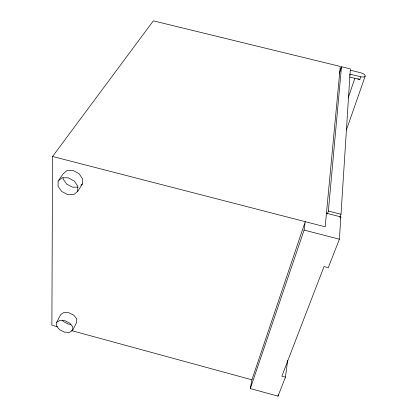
<?xml version="1.0" encoding="UTF-8"?>
<svg xmlns="http://www.w3.org/2000/svg" width="417" height="417" viewBox="0 0 417 417"><rect width="100%" height="100%" fill="white"/><g stroke="black" fill="none" stroke-linecap="round" stroke-linejoin="round"><path stroke-width="0.63" d="M52.558 156.469L325.171 226.806L340.298 66.444L153.347 20.85L52.558 156.469L51.885 325.224L57.53 326.761M56.561 322.466L56.519 326.005L59.553 329.68L64.494 332.109L69.488 332.391L72.662 330.41L76.619 322.43L76.764 318.911L73.809 315.2L68.868 312.745L63.869 312.5L60.746 314.559L56.561 322.466L59.704 320.418L64.76 320.678L69.775 323.159L72.787 326.886L72.662 330.41M58.125 181.108L58.067 186.326L61.737 191.471L67.721 194.619L73.783 194.614L77.656 191.429L82.368 183.991L82.582 178.836L79.027 173.644L73.043 170.454L66.97 170.522L63.175 173.8L58.125 181.108L61.956 177.819L68.117 177.767L74.205 180.999L77.843 186.237L77.656 191.429M63.108 177.689L63.082 178.982L66.673 184.079L72.553 187.191L77.932 187.165M346.407 129.958L365.089 76.457L365.115 75.211L363.515 73.819L360.898 72.798L350.27 70.202M250.304 388.566L304.092 230.075L305.234 221.662L251.92 379.809L250.304 388.566L278.014 396.15L285.447 377.145L281.861 376.17L324.009 266.572L328.262 267.688L339.396 239.212L340.835 216.918L326.454 213.223M339.85 217.299L341.002 214.265L350.353 68.899L341.481 66.736L339.302 73.554M327.319 213.952L328.382 211.028L341.481 66.736M285.447 377.145L287.683 360.377M278.014 396.15L278.191 394.863M349.654 75.269L350.014 74.179L360.762 76.806L363.431 77.067L365.089 76.457M348.372 97.406L354.841 78.302M349.743 77.056L359.829 79.522L360.762 76.806M340.376 218.112L340.835 216.918M80.929 185.184L82.368 183.991M70.999 324.29L68.534 324.16L63.665 321.752L62.55 320.381M328.382 211.028L341.002 214.265M304.092 230.075L339.396 239.212M71.328 330.53L251.946 379.819M357.723 78.693L359.829 79.522"/></g></svg>
